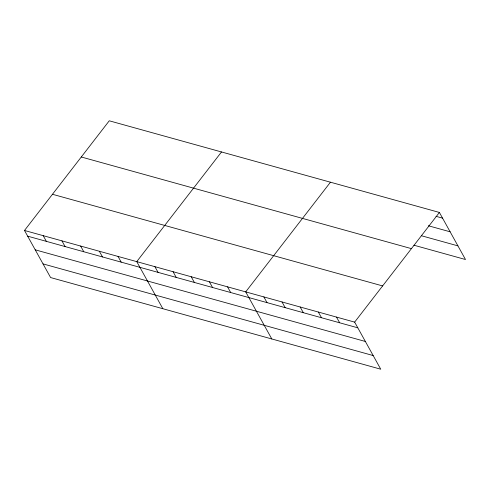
<?xml version="1.0" encoding="UTF-8"?>
<svg xmlns="http://www.w3.org/2000/svg" width="490" height="490" viewBox="0 0 490 490"><rect width="100%" height="100%" fill="white"/><g stroke="black" fill="none" stroke-linecap="round" stroke-linejoin="round"><path stroke-width="0.73" d="M24.5 230.471L354.644 322.12L380.742 369.203L50.599 277.554L24.5 230.471L109.258 120.797L439.401 212.446L465.5 259.529L413.934 245.214M221.505 151.955L136.747 261.629L162.845 308.712M330.456 182.2L245.698 291.875L271.797 338.958M354.644 322.12L439.401 212.446M436.027 216.329L442.562 218.148M428.34 225.755L450.132 231.801M421.614 235.794L457.93 245.876M81.285 156.99L411.435 248.638M52.467 194.279L382.616 285.927M27.66 236.168L357.804 327.822M35.231 249.827L365.375 341.475M43.028 263.896L373.172 355.55M336.489 317.079L339.65 322.781M318.329 312.038L321.489 317.74M300.174 306.997L303.328 312.7M282.013 301.956L285.174 307.659M263.859 296.916L267.013 302.618M227.538 286.834L230.698 292.536M209.383 281.793L212.544 287.495M191.222 276.752L194.383 282.454M173.068 271.711L176.222 277.414M154.907 266.67L158.068 272.373M118.041 256.435L121.202 262.138M99.335 251.241L102.49 256.944M80.623 246.054L83.784 251.75M61.918 240.86L65.078 246.556M43.206 235.666L46.366 241.362"/></g></svg>
